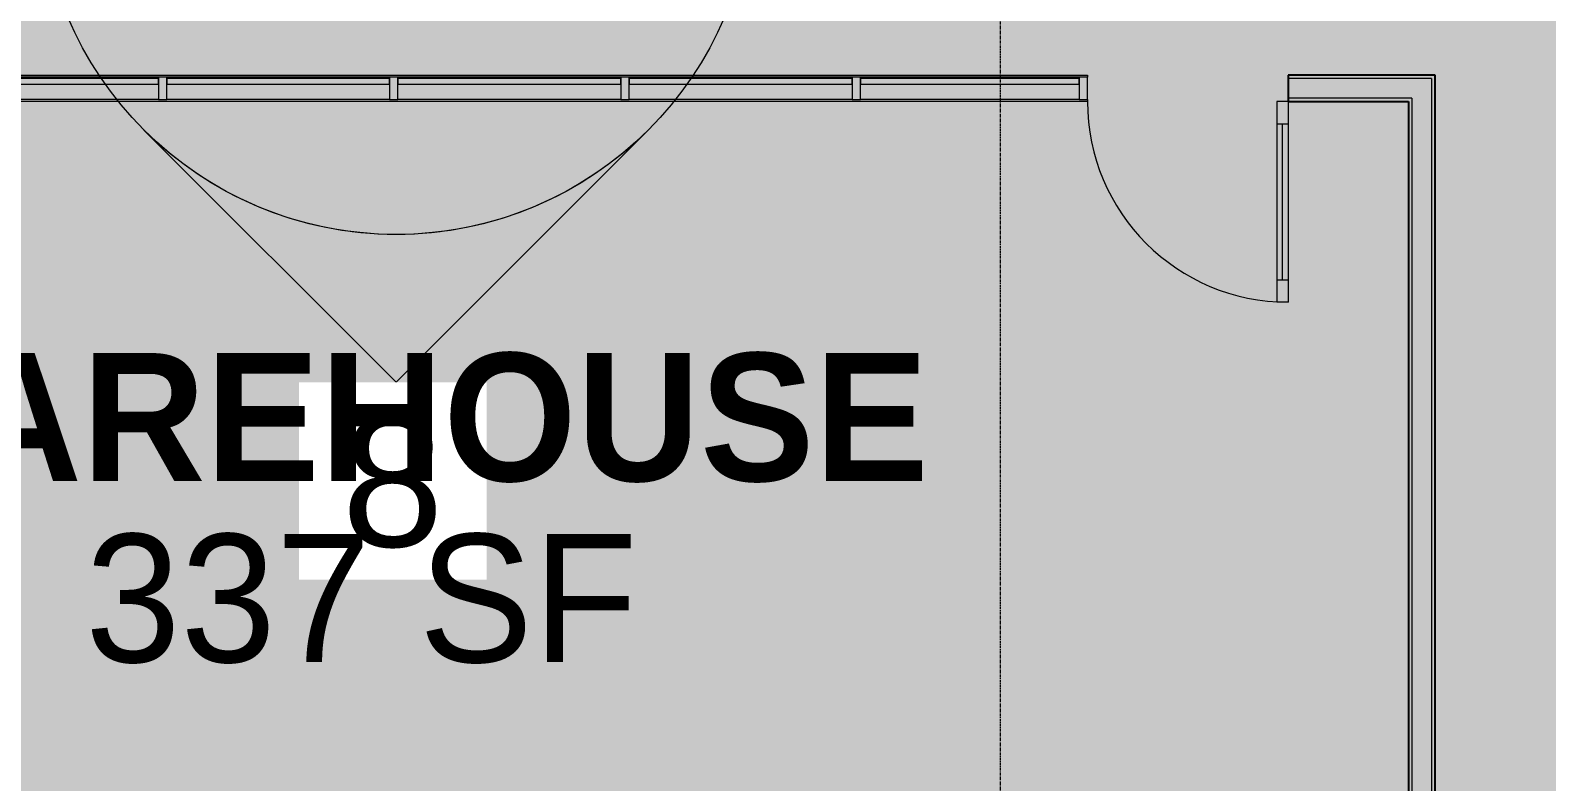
# Model space of a CAD drawing. Header units: inches. Extents: x -214893 to 4876, y -128673 to 1880.
# Drawn here: x 866.2 to 1138.4, y -327.6 to -192.8 of the extents above; entities that cross this region are included whole.
import ezdxf

# ---------------------------------------------------------------- set-up
doc = ezdxf.new("R2010")
doc.units = ezdxf.units.IN
doc.header["$MEASUREMENT"] = 0
doc.linetypes.add('Grid Line 1_2_', pattern=[0.875, 0.5, -0.125, 0.125, -0.125])
for name, color, linetype, lineweight in [('A-AREA-IDEN', 2, 'Continuous', 9), ('A-DETL-GENF', 92, 'Continuous', 9), ('A-DOOR', 31, 'Continuous', 9), ('A-DOOR-GLAZ', 31, 'Continuous', 15), ('A-GLAZ-CURT', 52, 'Continuous', 9), ('A-GLAZ-CWMG', 51, 'Continuous', 9), ('A-WALL', 113, 'Continuous', 9), ('G-ANNO-SYMB', 111, 'Continuous', 9), ('I-WALL', 2, 'Continuous', 9), ('S-GRID', 1, 'Continuous', 9)]:
    doc.layers.add(name, color=color, linetype=linetype, lineweight=lineweight)
doc.styles.add('Arial', font='arial.ttf', dxfattribs={"height": 23.60479})
doc.styles.add('Century Gothic', font='GOTHIC.TTF', dxfattribs={"height": 22.993789})
doc.styles.add('Century Gothic_B', font='GOTHICB.TTF', dxfattribs={"height": 22.977918})

# ---------------------------------------------------------------- blocks, each defined once
blk = doc.blocks.new('Open Source Metal Building_Exterior_rvt-1-Floor Plan - Warehouse')
at = {"layer": 'S-GRID', "linetype": 'Grid Line 1_2_'}
blk.add_line((1040.31, 1879.93), (1040.31, -999.48), dxfattribs=at)
blk = doc.blocks.new('Rectangular Mullion - 2_5_ x 5_ rectangular-613860-Floor Plan - Warehouse')
at = {"layer": 'A-GLAZ-CWMG', "lineweight": 13}
for p, q in [((-1.5, 2), (0, 2)), ((-1.5, -2), (-1.5, 2)), ((0, 2), (0, -2)), ((0, -2), (-1.5, -2))]:
    blk.add_line(p, q, dxfattribs=at)
blk = doc.blocks.new('System Panel - Glazed-700943-Floor Plan - Warehouse')
at = {"layer": 'A-GLAZ-CURT'}
for p, q in [((20, 1.75), (-20, 1.75)), ((-20, 1.75), (-20, 0.75)), ((-20, 0.75), (20, 0.75)), ((20, 0.75), (20, 1.75))]:
    blk.add_line(p, q, dxfattribs=at)
blk = doc.blocks.new('System Panel - Glazed-700944-Floor Plan - Warehouse')
at = {"layer": 'A-GLAZ-CURT'}
for p, q in [((20, 1.75), (-20, 1.75)), ((-20, 1.75), (-20, 0.75)), ((-20, 0.75), (20, 0.75)), ((20, 0.75), (20, 1.75))]:
    blk.add_line(p, q, dxfattribs=at)
blk = doc.blocks.new('Rectangular Mullion - 2_5_ x 5_ rectangular-700941-Floor Plan - Warehouse')
at = {"layer": 'A-GLAZ-CWMG'}
for p, q in [((847.73, -201.21), (807.73, -201.21)), ((847.73, -205.21), (807.73, -205.21))]:
    blk.add_line(p, q, dxfattribs=at)
blk = doc.blocks.new('Rectangular Mullion - 2_5_ x 5_ rectangular-613858-Floor Plan - Warehouse')
at = {"layer": 'A-GLAZ-CWMG', "lineweight": 13}
for p, q in [((-0.75, 2), (0.75, 2)), ((-0.75, -2), (-0.75, 2)), ((0.75, 2), (0.75, -2)), ((0.75, -2), (-0.75, -2))]:
    blk.add_line(p, q, dxfattribs=at)
blk = doc.blocks.new('Single-Glass 1 - 36_ x 84_-564716-Floor Plan - Warehouse')
at = {"layer": 'A-DOOR', "lineweight": 13}
for p, q in [((16, -2.375), (16, -6.375)), ((18, -2.375), (16, -2.375)), ((18, -2.375), (18, -6.375)), ((16, -6.375), (18, -6.375)), ((16, -34.375), (16, -38.375)), ((16, -34.375), (18, -34.375)), ((18, -34.375), (18, -38.375)), ((18, -38.375), (16, -38.375))]:
    blk.add_line(p, q, dxfattribs=at)
at = {"layer": 'A-DOOR'}
for p, q in [((16, -6.375), (16, -34.375)), ((18, -6.375), (18, -34.375))]:
    blk.add_line(p, q, dxfattribs=at)
blk.add_arc((18, -2.375), 36, 180, 270, dxfattribs=at)
at = {"layer": 'A-DOOR-GLAZ'}
blk.add_line((17, -34.375), (17, -6.375), dxfattribs=at)
blk = doc.blocks.new('System Panel - Glazed-700942-Floor Plan - Warehouse')
at = {"layer": 'A-GLAZ-CURT'}
for p, q in [((19.625, 1.75), (-19.625, 1.75)), ((-19.625, 1.75), (-19.625, 0.75)), ((-19.625, 0.75), (19.625, 0.75)), ((19.625, 0.75), (19.625, 1.75))]:
    blk.add_line(p, q, dxfattribs=at)
blk = doc.blocks.new('Rectangular Mullion - 2_5_ x 5_ rectangular-700939-Floor Plan - Warehouse')
at = {"layer": 'A-GLAZ-CWMG'}
for p, q in [((806.23, -201.21), (766.98, -201.21)), ((806.23, -205.21), (766.98, -205.21))]:
    blk.add_line(p, q, dxfattribs=at)
blk = doc.blocks.new('Elevation - Filled Arrow-152140-Floor Plan - Warehouse')
at = {"layer": 'G-ANNO-SYMB'}
blk.add_circle((0, 0), 0.25, dxfattribs=at)
blk = doc.blocks.new('Elevation - Filled Arrow-151867-Floor Plan - Warehouse')
at = {"layer": 'G-ANNO-SYMB'}
h = blk.add_hatch(color=256, dxfattribs=at)
edge = h.paths.add_edge_path(flags=0)
edge.add_line((0, 0.3536), (0.1768, 0.1768))
edge.add_arc((0, 0), 0.25, 45, 135)
edge.add_line((-0.1768, 0.1768), (0, 0.3536))
for p, q in [((0, 0.3536), (-0.1768, 0.1768)), ((0, 0.3536), (-0.1768, 0.1768)), ((0.1768, 0.1768), (0, 0.3536)), ((0.1768, 0.1768), (0, 0.3536))]:
    blk.add_line(p, q, dxfattribs=at)
blk.add_arc((0, 0), 0.25, 45, 135, dxfattribs=at)

msp = doc.modelspace()

# ---------------------------------------------------------------- hatches: boundary and pattern name
at = {"layer": 'A-DETL-GENF'}
msp.add_hatch(color=7, dxfattribs=at).paths.add_polyline_path([(1589.15, -698.96), (4354.81, -698.96), (4354.81, 1706.04), (-2274.19, 1706.04), (-2274.19, -698.96), (1585.74, -698.96)], flags=0)

# ---------------------------------------------------------------- linework, layer by layer
at = {"layer": 'A-WALL'}
for p, q in [((1117.73, -201.46), (1091.98, -201.46)), ((1117.73, -201.46), (1117.73, -448.21)), ((1114.23, -204.96), (1091.98, -204.96)), ((1114.23, -204.96), (1114.23, -345.46))]:
    msp.add_line(p, q, dxfattribs=at)
at = {"layer": 'I-WALL'}
for p, q in [((765.48, -200.84), (1055.98, -200.84)), ((1055.98, -200.84), (1055.98, -201.21)), ((1055.98, -205.59), (765.48, -205.59)), ((1055.98, -205.21), (1055.98, -205.59))]:
    msp.add_line(p, q, dxfattribs=at)
at = {"layer": 'I-WALL', "lineweight": 25}
for p, q in [((1118.36, -200.84), (1091.98, -200.84)), ((1091.98, -200.84), (1091.98, -205.59)), ((1118.36, -448.84), (1118.36, -200.84)), ((1091.98, -205.59), (1113.61, -205.59)), ((1113.61, -205.59), (1113.61, -344.84))]:
    msp.add_line(p, q, dxfattribs=at)

# ---------------------------------------------------------------- block references
at = {"layer": 'A-DOOR'}
msp.add_blockref('Single-Glass 1 - 36_ x 84_-564716-Floor Plan - Warehouse', (1073.98, -203.21), dxfattribs=at)
at = {"layer": 'A-GLAZ-CURT'}
for name, p in [('System Panel - Glazed-700943-Floor Plan - Warehouse', (869.23, -203.21)), ('System Panel - Glazed-700943-Floor Plan - Warehouse', (910.73, -203.21)), ('System Panel - Glazed-700943-Floor Plan - Warehouse', (952.23, -203.21)), ('System Panel - Glazed-700944-Floor Plan - Warehouse', (993.73, -203.21)), ('System Panel - Glazed-700942-Floor Plan - Warehouse', (1034.86, -203.21))]:
    msp.add_blockref(name, p, dxfattribs=at)
at = {"layer": 'A-GLAZ-CWMG'}
for name, p in [('Rectangular Mullion - 2_5_ x 5_ rectangular-700941-Floor Plan - Warehouse', (41.5, 0)), ('Rectangular Mullion - 2_5_ x 5_ rectangular-700941-Floor Plan - Warehouse', (83, 0)), ('Rectangular Mullion - 2_5_ x 5_ rectangular-700941-Floor Plan - Warehouse', (124.5, 0)), ('Rectangular Mullion - 2_5_ x 5_ rectangular-700941-Floor Plan - Warehouse', (166, 0)), ('Rectangular Mullion - 2_5_ x 5_ rectangular-700939-Floor Plan - Warehouse', (248.25, 0))]:
    msp.add_blockref(name, p, dxfattribs=at)
at = {"layer": 'A-GLAZ-CWMG', "extrusion": (0, 0, -1), "rotation": 180}
for name, p in [('Rectangular Mullion - 2_5_ x 5_ rectangular-613858-Floor Plan - Warehouse', (-889.98, -203.21)), ('Rectangular Mullion - 2_5_ x 5_ rectangular-613858-Floor Plan - Warehouse', (-931.48, -203.21)), ('Rectangular Mullion - 2_5_ x 5_ rectangular-613858-Floor Plan - Warehouse', (-972.98, -203.21)), ('Rectangular Mullion - 2_5_ x 5_ rectangular-613858-Floor Plan - Warehouse', (-1014.48, -203.21)), ('Rectangular Mullion - 2_5_ x 5_ rectangular-613860-Floor Plan - Warehouse', (-1055.98, -203.21))]:
    msp.add_blockref(name, p, dxfattribs=at)
at = {"layer": 'G-ANNO-SYMB', "xscale": 255.9999999999999, "yscale": 255.9999999999999, "zscale": 255.9999999999999}
msp.add_blockref('Elevation - Filled Arrow-152140-Floor Plan - Warehouse', (931.9, -165.44), dxfattribs=at)
at = {"layer": 'G-ANNO-SYMB', "extrusion": (0, 0, -1), "xscale": 255.9999999999999, "yscale": 255.9999999999999, "zscale": 255.9999999999999, "rotation": 180}
msp.add_blockref('Elevation - Filled Arrow-151867-Floor Plan - Warehouse', (-931.9, -165.44), dxfattribs=at)

# ---------------------------------------------------------------- next in the draw order: texts
at = {"layer": 'G-ANNO-SYMB', "insert": (931.28, -261.86), "char_height": 23.6, "width": 21.888, "attachment_point": 2, "line_spacing_factor": 0.938532, "style": 'Arial', "bg_fill": 3, "box_fill_scale": 1.25, "bg_fill_color": 0, "bg_fill_transparency": 0}
msp.add_mtext('8', dxfattribs=at)

# ---------------------------------------------------------------- next in the draw order: texts
at = {"layer": 'A-AREA-IDEN', "attachment_point": 2}
for s, insert, char_height, width, line_spacing_factor, style in [('WAREHOUSE', (925.89, -250.71), 22.978, 227.232, 0.984796, 'Century Gothic_B'), ('337 SF', (925.67, -283.18), 22.994, 110.592, 0.984117, 'Century Gothic')]:
    msp.add_mtext(s, dxfattribs=dict(at, insert=insert, char_height=char_height, width=width, line_spacing_factor=line_spacing_factor, style=style))

# ---------------------------------------------------------------- next in the draw order: block references
at = {"lineweight": 5}
msp.add_blockref('Open Source Metal Building_Exterior_rvt-1-Floor Plan - Warehouse', (0, 0), dxfattribs=at)

doc.saveas('drawing.dxf')
